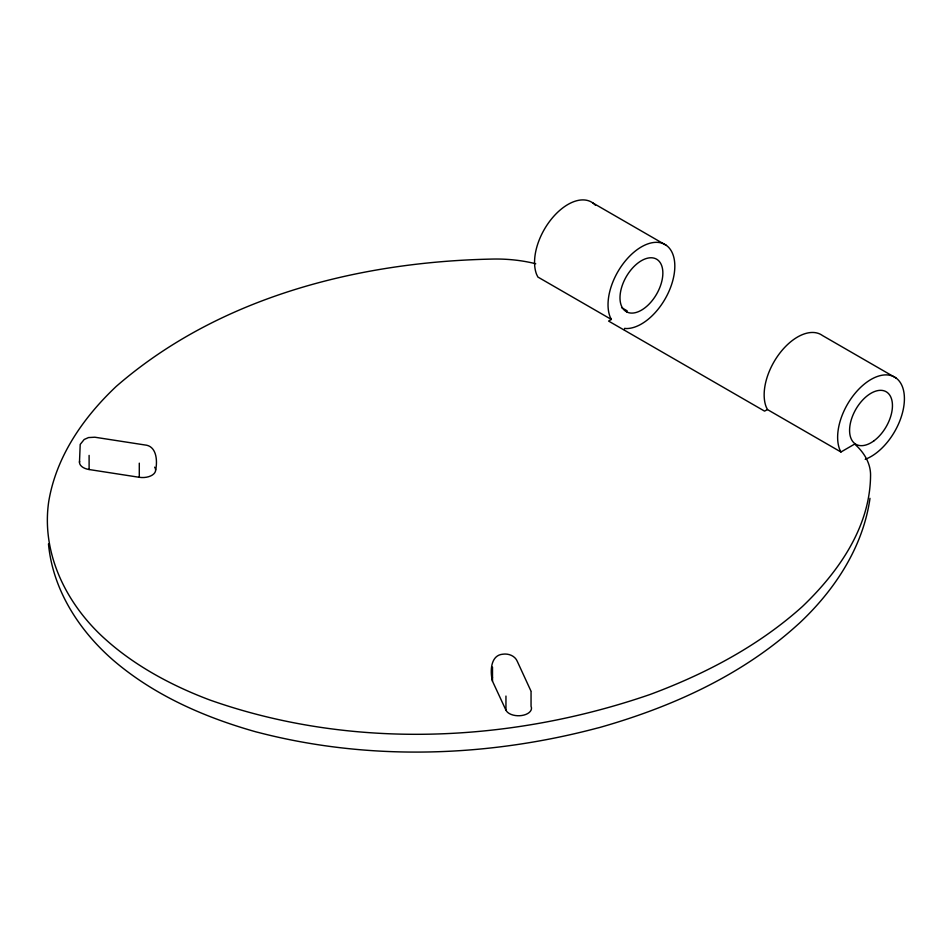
<?xml version="1.0" encoding="UTF-8"?>
<svg xmlns="http://www.w3.org/2000/svg" width="952" height="952" viewBox="0 0 952 952"><rect width="100%" height="100%" fill="white"/><g stroke="black" fill="none" stroke-linecap="round" stroke-linejoin="round"><path stroke-width="1.43" d="M626.702 311.875L624.536 310.423A30.309 17.493 -60 0 1 636.674 264.049A30.309 17.493 -60 0 1 662.354 278.662A30.309 17.493 -60 0 1 628.344 312.589L626.702 311.875L626.725 310.602L621.608 307.639M869.985 498.336C863.059 547.114 834.821 589.942 799.466 623.108L795.967 626.237C740.347 676.134 670.732 707.324 599.439 727.554L597.13 728.125C486.972 757.256 369.233 761.136 258.563 732.504L256.267 731.945C204.573 717.368 154.141 695.376 113.086 660.093L109.623 657.011C77.243 627.642 52.574 588.146 48.481 543.913M624.274 329.69L624.631 328.38L626.368 328.547A47.231 27.263 -60 0 0 674.183 274.021A47.231 27.263 -60 0 0 638.863 248.472A47.231 27.263 -60 0 0 610.042 316.742L611.351 319.444L608.59 321.074L764.551 411.121L767.479 409.586L840.949 451.998L854.694 444.06L857.621 446.821A99.353 57.358 0 0 1 870.544 476.381C869.807 527.539 838.141 572.354 802.429 606.507C758.375 646.111 705.265 673.992 650.002 694.508C509.249 742.988 351.312 749.926 209.952 700.041A351.11 202.716 0 0 1 106.695 640.434C67.544 606.126 40.924 554.564 48.719 501.597C56.227 456.294 83.467 417.357 116.275 386.369C219.448 296.667 359.892 261.467 494.088 259.039A99.353 57.358 0 0 1 535.738 263.752M625.619 311.209L626.725 310.602M79.587 461.303A12.983 7.497 0 0 0 89.107 469.526L139.29 477.297A12.983 7.497 0 0 0 152.415 475A12.983 7.497 0 0 0 154.652 467.182M592.918 203.002L666.4 245.426M895.987 377.98L822.516 335.556A47.231 27.263 -60 0 0 780.45 352.323A47.231 27.263 -60 0 0 766.17 406.885L767.479 409.586M611.351 319.444L537.88 277.032L536.571 274.331A47.231 27.263 -60 0 1 552.684 217.532A47.231 27.263 -60 0 1 595.5 205.323M840.949 451.998L839.64 449.296A47.231 27.263 -60 0 1 865.225 383.37A47.231 27.263 -60 0 1 904.412 398.721A47.231 27.263 -60 0 1 865.225 459.316M492.505 667.09L492.505 681.227L505.952 710.192A12.983 7.497 0 0 0 521.863 715.499A12.983 7.497 0 0 0 531.049 706.313L531.049 692.175M531.085 691.331L517.317 661.426C515.08 655.821 508.487 653.322 502.811 654.202C490.804 655.166 490.209 670.386 492.065 679.288M505.952 696.055L505.952 710.192M155.64 470.05C157.568 461.089 156.83 445.822 144.752 444.941L94.843 437.218L88.465 437.575L84.181 439.479L80.206 444.417L79.48 462.291M139.29 463.16L139.29 477.297M89.107 455.389L89.107 469.526M492.505 681.227A12.983 7.497 0 0 1 492.505 677.348M874.007 440.776A30.309 17.493 -60 0 0 887.907 393.009A30.309 17.493 -60 0 0 851.147 420.201A30.309 17.493 -60 0 0 874.007 440.776"/></g></svg>
